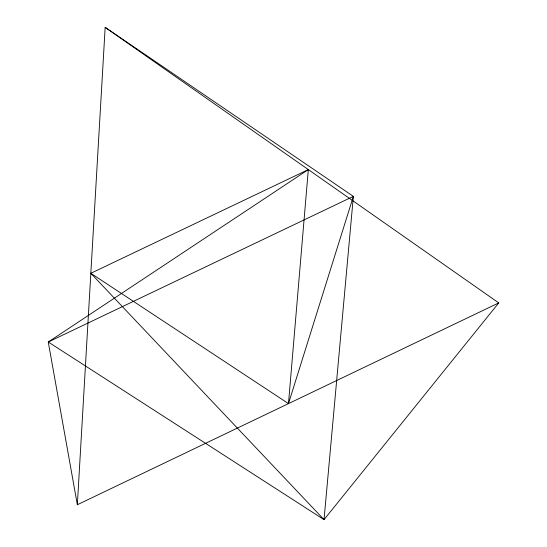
<?xml version="1.0" encoding="UTF-8"?>
<svg xmlns="http://www.w3.org/2000/svg" width="547" height="547" viewBox="0 0 547 547"><rect width="100%" height="100%" fill="white"/><g stroke="black" fill="none" stroke-linecap="round" stroke-linejoin="round"><path stroke-width="0.82" d="M105.168 27.35L498.741 302.908L77.346 504.737L105.168 27.35L353.376 196.38L324.029 519.65L48.259 342.005L308.323 169.591L288.474 403.618L90.836 273.288L308.323 169.591M288.474 403.618L353.376 196.38L48.259 342.005L77.346 504.737M498.741 302.908L324.029 519.65L90.836 273.288"/></g></svg>
